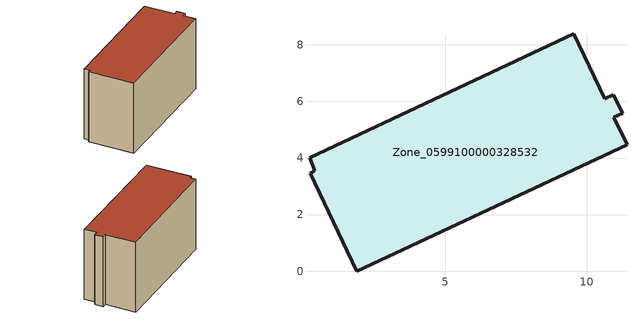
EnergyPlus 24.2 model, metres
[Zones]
Zone_0599100000328532
 floor ground (C_G): 10.64,6.09 10.94,6.24 11.27,5.59 10.96,5.44 11.42,4.47 1.86,0 0.21,3.46 0.38,3.54 0.19,4 9.53,8.39 z0
 wall outside (C_F): 9.53,8.39 0.19,4 0.38,3.54 0.21,3.46 1.86,0 11.42,4.47 10.96,5.44 11.27,5.59 10.94,6.24 10.64,6.09 9.53,8.39 z0:6.2
 roof outside (C_R): 0.38,3.54 0.21,3.46 1.86,0 11.42,4.47 10.96,5.44 11.27,5.59 10.94,6.24 10.64,6.09 9.53,8.39 0.19,4 z6.2
[BUILDING]
Pand.0599100000328532: North Axis=0; Terrain=City; Loads Convergence Tolerance Value=0.04; Temperature Convergence Tolerance Value=0.4; Solar Distribution=FullExterior; Maximum Number of Warmup Days=25; Minimum Number of Warmup Days=1
[Site:Location]
Rotterdam.The.Hague.AP_ZH_NLD Design_Conditions: Latitude=51.96; Longitude=4.45; Time Zone=1; Elevation=-4.5
[SITE:GROUNDTEMPERATURE:BUILDINGSURFACE]
18, 18, 18, 18, 18, 18, 18, 18, 18, 18, 18, 18
[MATERIAL] Thermal Absorptance=0.9; Solar Absorptance=0.7; Visible Absorptance=0.7
Name | Roughness | Thickness | Conductivity | Density | Specific Heat
G.TI.1946 | MediumSmooth | 0.15 | 1 | 540 | 1210
F.TI.1946 | Rough | 0.3 | 0.857143 | 1920 | 840
R.TI.1946 | MediumRough | 0.2 | 0.1 | 1500 | 1000
[CONSTRUCTION]
C_G: G.TI.1946
C_F: F.TI.1946
C_R: R.TI.1946
[ZONE]
Zone_0599100000328532: Type=1; Multiplier=1; Ceiling Height=Autocalculate; Volume=Autocalculate; Floor Area=autocalculate; Part of Total Floor Area=Yes
[ZONEINFILTRATION:DESIGNFLOWRATE]
Infil_Zone_0599100000328532: Zone or ZoneList or Space or SpaceList=Zone_0599100000328532; Schedule=AlwaysOn; Design Flow Rate Calculation Method=Flow/Area; Flow Rate per Floor Area=0.003; Constant Term Coefficient=1; Temperature Term Coefficient=0; Velocity Term Coefficient=0; Velocity Squared Term Coefficient=0
[HVACTEMPLATE:ZONE:IDEALLOADSAIRSYSTEM]
Zone_0599100000328532: Maximum Heating Supply Air Temperature=50; Minimum Cooling Supply Air Temperature=13; Maximum Heating Supply Air Humidity Ratio=0.0156; Minimum Cooling Supply Air Humidity Ratio=0.0077; Heating Limit=NoLimit; Cooling Limit=NoLimit; Dehumidification Control Type=ConstantSensibleHeatRatio; Cooling Sensible Heat Ratio=0.7; Dehumidification Setpoint=60; Humidification Control Type=None; Humidification Setpoint=30; Outdoor Air Method=None; Outdoor Air Flow Rate per Person=0.00944; Outdoor Air Flow Rate per Zone Floor Area=0; Outdoor Air Flow Rate per Zone=0; Demand Controlled Ventilation Type=None; Outdoor Air Economizer Type=NoEconomizer; Heat Recovery Type=None; Sensible Heat Recovery Effectiveness=0.7; Latent Heat Recovery Effectiveness=0.65
[ZONECONTROL:THERMOSTAT]
ThermostatControl_Zone_0599100000328532: Zone or ZoneList=Zone_0599100000328532; Control Type Schedule=DualSetpointControlType; Control 1=Thermostat_Zone_0599100000328532; Temperature Difference Between Cutout And Setpoint=0
[THERMOSTATSETPOINT:DUALSETPOINT]
Thermostat_Zone_0599100000328532: Heating Setpoint Temperature Schedule=HeatingSetpoint_Zone_0599100000328532; Cooling Setpoint Temperature Schedule=CoolingSetpoint_Zone_0599100000328532
[SCHEDULE:COMPACT]
HeatingSetpoint_Zone_0599100000328532: Through: 12/31, For: AllDays, Until: 24:00, 21
CoolingSetpoint_Zone_0599100000328532: Through: 12/31, For: AllDays, Until: 24:00, 24
DualSetpointControlType: Through: 12/31, For: AllDays, Until: 24:00, 4
AlwaysOn: Through: 12/31, For: AllDays, Until: 24:00, 1
